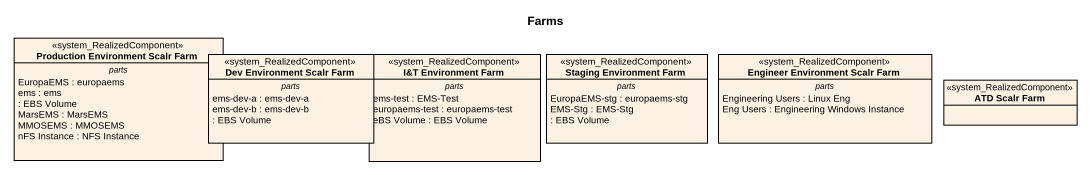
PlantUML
@startuml
title Farms
hide circle
hide empty members
class "Production Environment Scalr Farm" as Production_Environment <<system_RealizedComponent>> {
  -- parts --
  EuropaEMS : europaems
  ems : ems
  : EBS Volume
  MarsEMS : MarsEMS
  MMOSEMS : MMOSEMS
  nFS Instance : NFS Instance
}
class "Dev Environment Scalr Farm" as Dev_Environment_Scalr_Farm <<system_RealizedComponent>> {
  -- parts --
  ems-dev-a : ems-dev-a
  ems-dev-b : ems-dev-b
  : EBS Volume
}
class "I&T Environment Farm" as I_T_Environment_Farm <<system_RealizedComponent>> {
  -- parts --
  ems-test : EMS-Test
  europaems-test : europaems-test
  eBS Volume : EBS Volume
}
class "Staging Environment Farm" as Staging_Environment_Farm <<system_RealizedComponent>> {
  -- parts --
  EuropaEMS-stg : europaems-stg
  EMS-Stg : EMS-Stg
  : EBS Volume
}
class "Engineer Environment Scalr Farm" as Engineer_Environment_Scalr <<system_RealizedComponent>> {
  -- parts --
  Engineering Users : Linux Eng
  Eng Users : Engineering Windows Instance
}
class "ATD Scalr Farm" as ATD_Scalr_Farm <<system_RealizedComponent>>
@enduml
